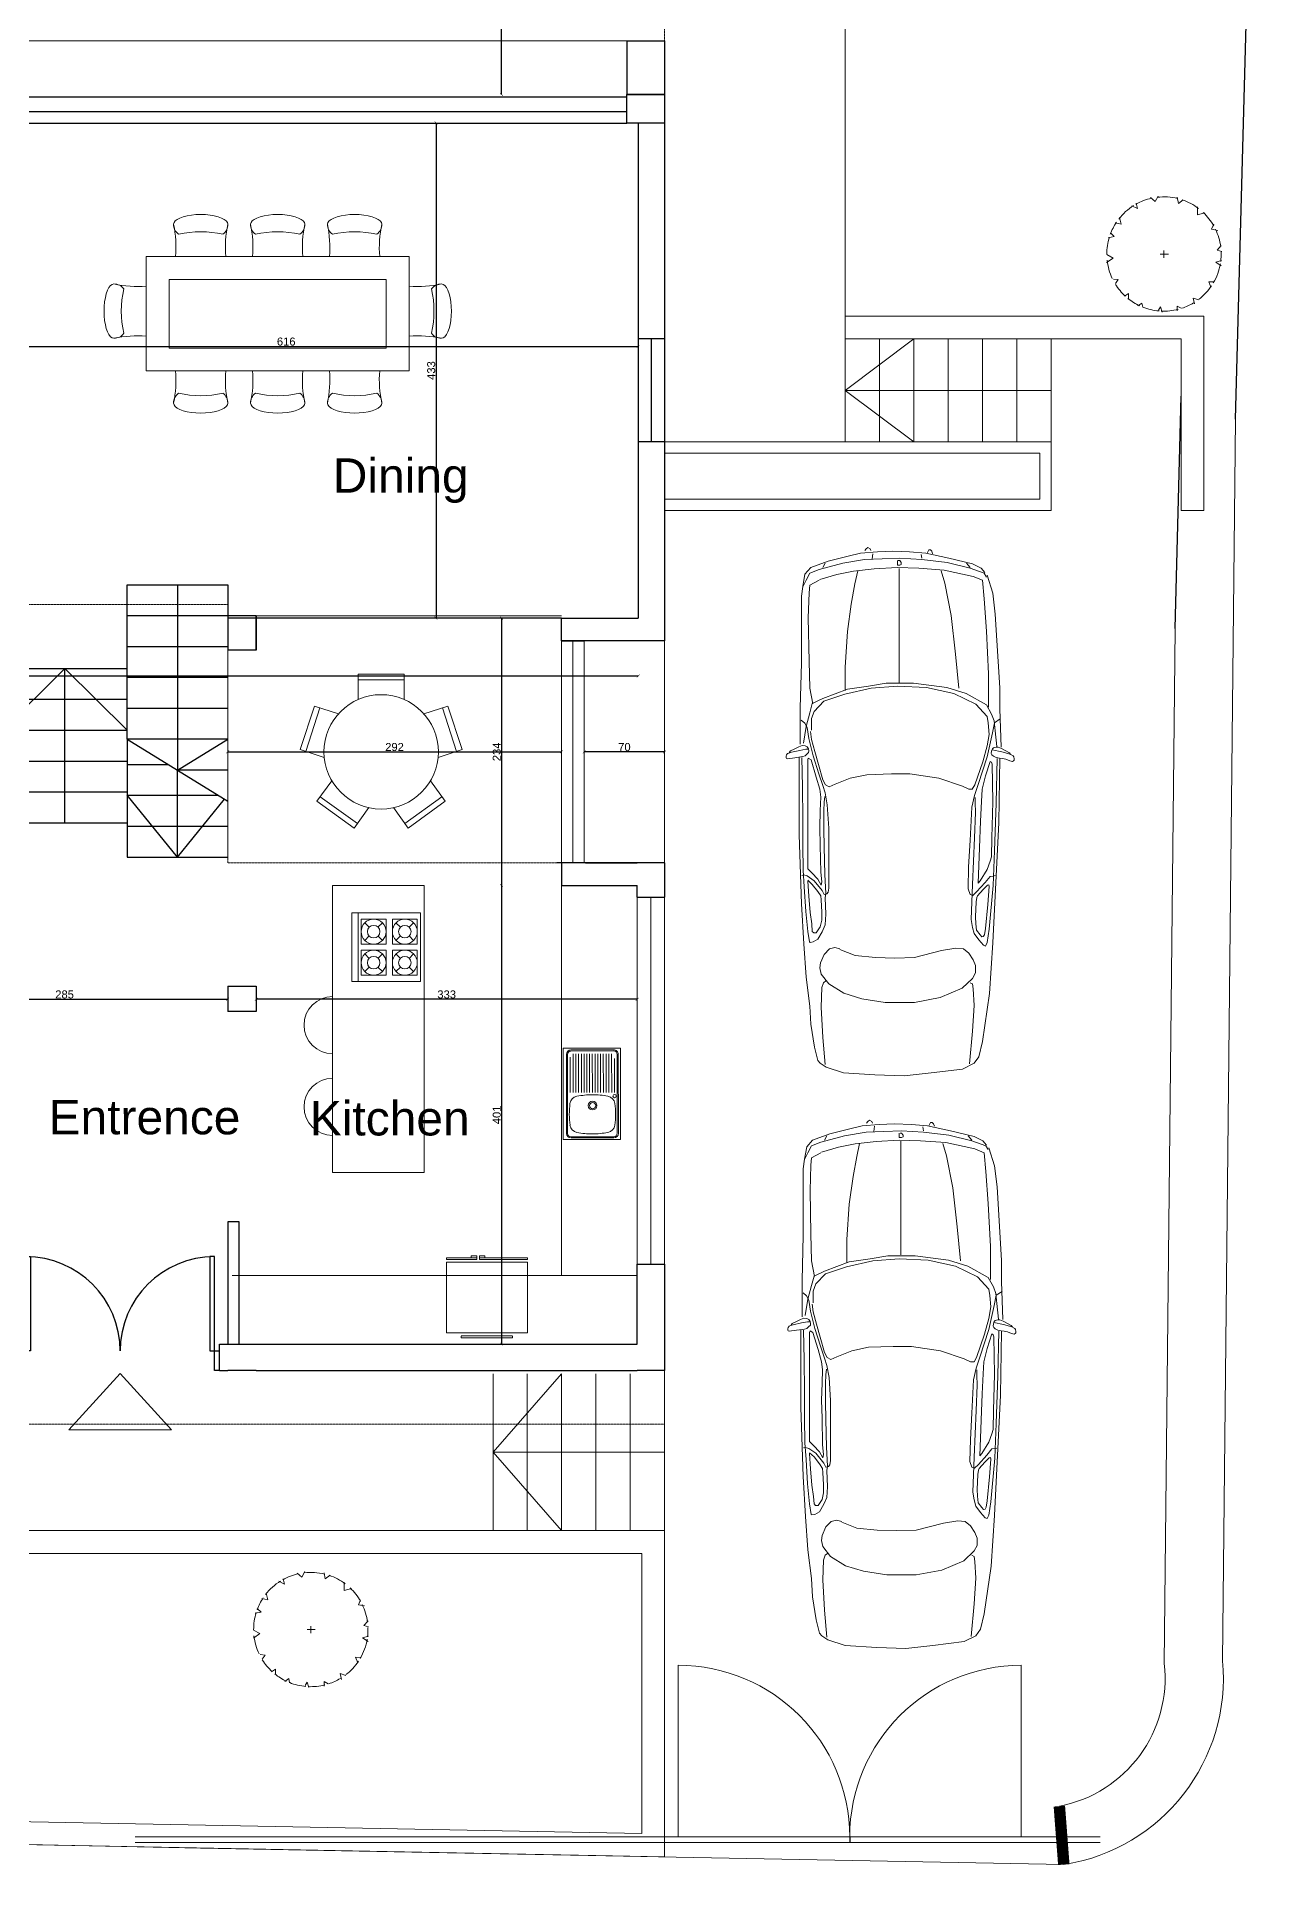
# Model space of a CAD drawing. Header units: inches. Extents: x 0 to 1985, y -5 to 2451.
# Drawn here: x 582 to 1662, y -5 to 1599 of the extents above; entities that cross this region are included whole.
import ezdxf

# ---------------------------------------------------------------- set-up
doc = ezdxf.new("R2010")
doc.units = ezdxf.units.IN
doc.header["$MEASUREMENT"] = 0
doc.linetypes.add('HIDDEN', pattern=[0.375, 0.25, -0.125])
for name, color, linetype in [('2601', 142, 'Continuous'), ('dim', 2, 'Continuous'), ('drframe', 2, 'Continuous'), ('drjamb', 3, 'Continuous'), ('drleaf', 2, 'Continuous'), ('drswing', 1, 'Continuous'), ('Hidden', 5, 'Continuous')]:
    doc.layers.add(name, color=color, linetype=linetype)
for name, color, linetype, lineweight in [('blue', 160, 'Continuous', 5), ('new', 3, 'Continuous', 30), ('Over', 4, 'HIDDEN', 9)]:
    doc.layers.add(name, color=color, linetype=linetype, lineweight=lineweight)
doc.styles.get("Standard").update_dxf_attribs({"font": 'Arial.ttf'})
doc.dimstyles.new('ISO-25', dxfattribs={"dimtxt": 7, "dimasz": 2.5, "dimexe": 1.25, "dimexo": 0.625, "dimtad": 1, "dimdec": 0, "dimtxsty": 'Standard', "dimblk": 'ARCHTICK', "dimblk1": 'ARCHTICK', "dimblk2": 'ARCHTICK', "dimcen": 2.5, "dimse1": 1, "dimse2": 1, "dimadec": 0, "dimazin": 0, "dimtfac": 1, "dimtdec": 0, "dimtmove": 0, "dimatfit": 3, "dimldrblk": 'ARCHTICK', "dimfxl": 1, "dimarcsym": 0})

# ---------------------------------------------------------------- blocks, each defined once
blk = doc.blocks.new('CHDE03PL')
at = {"color": 0, "linetype": 'ByBlock'}
for points in [[(-1.759, 0.978), (-1.743, 0.967), (-1.728, 0.935), (-1.709, 0.896), (-1.696, 0.867), (-1.699, 0.84), (-1.708, 0.822), (-1.725, 0.811), (-1.744, 0.807), (-1.758, 0.809), (-1.773, 0.824), (-1.786, 0.84), (-1.793, 0.859), (-1.795, 0.878), (-1.803, 0.931), (-1.812, 0.993), (-1.809, 1.003), (-1.803, 1.007), (-1.791, 1.006), (-1.779, 1.004), (-1.766, 0.993), (-1.762, 0.983), (-1.754, 0.958), (-1.739, 0.886), (-1.729, 0.835), (-1.728, 0.812)], [(-1.811, -0.863), (-2.371, -0.853), (-3.423, -0.802), (-3.866, -0.771), (-4.284, -0.71), (-4.418, -0.679), (-4.476, -0.639), (-4.526, -0.537), (-4.56, -0.261), (-4.585, -0.027), (-4.577, 0.229), (-4.56, 0.504), (-4.51, 0.657), (-4.476, 0.708), (-4.451, 0.729), (-4.334, 0.759), (-4.134, 0.79), (-3.975, 0.8), (-3.724, 0.831), (-3.432, 0.851), (-3.081, 0.871), (-2.479, 0.892), (-1.936, 0.892), (-1.802, 0.892)], [(-1.801, 0.869), (-2.061, 0.864), (-2.336, 0.86), (-2.575, 0.86), (-2.786, 0.856), (-2.932, 0.847), (-3.147, 0.834), (-3.322, 0.816), (-3.414, 0.803), (-3.418, 0.795), (-3.414, 0.769), (-3.39, 0.729), (-3.325, 0.69), (-3.265, 0.664), (-3.172, 0.66), (-3.029, 0.664), (-2.99, 0.66), (-2.825, 0.668), (-2.583, 0.673), (-2.429, 0.677), (-2.268, 0.677), (-2.193, 0.673), (-2.143, 0.668)], [(-2.882, 0.816), (-3.015, 0.808), (-3.157, 0.795), (-3.257, 0.782), (-3.322, 0.777), (-3.336, 0.764), (-3.336, 0.742), (-3.282, 0.707), (-3.225, 0.694), (-3.154, 0.694), (-3.047, 0.699), (-3.011, 0.703), (-2.972, 0.729), (-2.911, 0.777), (-2.875, 0.816)], [(-1.476, 0.873), (-1.501, 0.843), (-1.54, 0.821), (-1.636, 0.808), (-1.786, 0.769), (-1.943, 0.721), (-2.047, 0.686), (-2.111, 0.664), (-2.215, 0.646), (-2.418, 0.633), (-2.768, 0.633), (-2.943, 0.633), (-2.979, 0.638), (-2.993, 0.651), (-3, 0.673), (-2.965, 0.69), (-2.879, 0.76), (-2.836, 0.821), (-2.829, 0.851), (-2.832, 0.869)], [(-2.775, 0.816), (-2.811, 0.782), (-2.865, 0.729), (-2.918, 0.699), (-2.89, 0.694), (-2.804, 0.703), (-2.572, 0.707), (-2.415, 0.712), (-2.265, 0.707), (-2.147, 0.703), (-2.079, 0.712), (-1.972, 0.742), (-1.822, 0.786), (-1.808, 0.812), (-1.822, 0.816), (-1.883, 0.816), (-2.083, 0.816), (-2.44, 0.816), (-2.679, 0.816), (-2.775, 0.816)], [(-1.706, -0.837), (-1.568, -0.822), (-1.48, -0.814), (-1.423, -0.791), (-1.341, -0.745), (-1.241, -0.568), (-1.19, -0.399), (-1.152, -0.107), (-1.152, 0.132), (-1.177, 0.285), (-1.203, 0.47), (-1.285, 0.685), (-1.329, 0.777), (-1.41, 0.8), (-1.53, 0.831), (-1.675, 0.854)], [(-1.685, 0.882), (-1.368, 0.882), (-0.975, 0.871), (-0.499, 0.871), (-0.39, 0.871), (-0.307, 0.861), (-0.198, 0.841), (-0.14, 0.79), (-0.085, 0.638), (-0.041, 0.463), (-0.014, 0.356), (-0.003, 0.208), (0.003, 0.074), (-0.003, -0.074), (-0.014, -0.215), (-0.058, -0.416), (-0.107, -0.624), (-0.146, -0.698), (-0.184, -0.731)], [(-0.25, 0.718), (-0.294, 0.799), (-0.36, 0.805), (-0.58, 0.812), (-0.959, 0.805), (-1.195, 0.799), (-1.332, 0.772)], [(-0.31, 0.859), (-0.25, 0.832), (-0.19, 0.799), (-0.157, 0.718), (-0.101, 0.51), (-0.069, 0.322), (-0.058, 0.013), (-0.069, -0.181), (-0.096, -0.403), (-0.146, -0.604), (-0.19, -0.725), (-0.223, -0.745)], [(-3.755, 0.66), (-3.771, 0.679), (-3.814, 0.693), (-3.986, 0.699), (-4.25, 0.686), (-4.487, 0.666)], [(-3.474, 0.535), (-3.464, 0.581), (-3.474, 0.627), (-3.523, 0.673), (-3.598, 0.706), (-3.641, 0.712), (-3.695, 0.699), (-3.781, 0.633), (-3.862, 0.502), (-3.911, 0.344), (-3.943, 0.14), (-3.943, -0.117), (-3.9, -0.341), (-3.819, -0.532), (-3.733, -0.624), (-3.684, -0.65), (-3.62, -0.65), (-3.571, -0.63), (-3.512, -0.591), (-3.474, -0.545), (-3.469, -0.479), (-3.49, -0.354), (-3.55, -0.117), (-3.555, 0.054), (-3.55, 0.225), (-3.534, 0.403), (-3.48, 0.535)], [(-1.574, 0.792), (-1.643, 0.785), (-1.75, 0.754), (-1.864, 0.723), (-1.996, 0.685), (-2.04, 0.662), (-2.059, 0.631), (-2.034, 0.577), (-1.983, 0.447), (-1.952, 0.301), (-1.945, 0.085), (-1.945, -0.076), (-1.983, -0.33), (-2.053, -0.537), (-2.078, -0.591), (-2.078, -0.622), (-2.04, -0.645), (-1.838, -0.714), (-1.7, -0.752), (-1.599, -0.768), (-1.499, -0.76), (-1.442, -0.752), (-1.335, -0.652), (-1.241, -0.46), (-1.19, -0.222), (-1.177, 0.032), (-1.196, 0.262), (-1.247, 0.493), (-1.31, 0.677), (-1.398, 0.762), (-1.461, 0.785), (-1.53, 0.785), (-1.562, 0.785)], [(-0.245, 0.711), (-0.201, 0.564), (-0.173, 0.416), (-0.151, 0.235), (-0.14, 0.034), (-0.146, -0.154), (-0.162, -0.376), (-0.217, -0.63), (-0.25, -0.711), (-0.415, -0.725), (-0.695, -0.745), (-1.069, -0.765), (-1.294, -0.765), (-1.36, -0.765)], [(-0.101, 0.664), (-0.14, 0.685)], [(-0.169, 0.378), (-0.282, 0.404), (-0.459, 0.436), (-0.7, 0.469), (-1.01, 0.489), (-1.214, 0.489)], [(-0.019, 0.249), (-0.063, 0.255)], [(0.008, 0.266), (0.024, 0.272), (0.035, 0.292), (0.024, 0.306), (0.008, 0.319)], [(-0.148, 0.018), (-1.144, 0.018)], [(-0.079, 0.032), (-0.107, 0.032), (-0.118, 0.032), (-0.118, 0.012), (-0.112, -0.001), (-0.096, -0.001), (-0.079, 0.012), (-0.079, 0.025)], [(-0.025, -0.174), (-0.058, -0.181)], [(-0.019, -0.275), (0.003, -0.268), (0.014, -0.255), (0.014, -0.241), (0.003, -0.235), (-0.014, -0.228)], [(-0.168, -0.349), (-0.277, -0.382), (-0.558, -0.436), (-0.898, -0.476), (-1.195, -0.503)], [(-3.771, -0.604), (-3.781, -0.624), (-3.825, -0.63), (-3.97, -0.637), (-4.196, -0.624), (-4.482, -0.597)], [(-1.81, -0.839), (-2.2, -0.83), (-2.619, -0.816), (-2.921, -0.803), (-3.302, -0.77), (-3.419, -0.752), (-3.45, -0.738), (-3.442, -0.719), (-3.397, -0.678), (-3.34, -0.637), (-3.287, -0.623), (-3.219, -0.613), (-2.913, -0.623), (-2.505, -0.641), (-2.283, -0.65), (-2.196, -0.646), (-2.15, -0.646)], [(-1.463, -0.867), (-1.497, -0.816), (-1.587, -0.798), (-1.795, -0.752), (-2.037, -0.673), (-2.135, -0.641), (-2.237, -0.618), (-2.528, -0.604), (-2.758, -0.59), (-2.951, -0.586), (-3, -0.604), (-3.008, -0.627), (-2.977, -0.66), (-2.894, -0.733), (-2.841, -0.779), (-2.838, -0.803), (-2.834, -0.821)], [(-0.101, -0.57), (-0.14, -0.604)], [(-1.774, -0.957), (-1.761, -0.947), (-1.724, -0.878), (-1.711, -0.849), (-1.712, -0.83), (-1.717, -0.808), (-1.727, -0.798), (-1.747, -0.791), (-1.766, -0.788), (-1.779, -0.794), (-1.789, -0.808), (-1.801, -0.83), (-1.808, -0.86), (-1.811, -0.886), (-1.817, -0.914), (-1.831, -0.949), (-1.836, -0.973), (-1.831, -0.983), (-1.824, -0.988), (-1.813, -0.988), (-1.795, -0.986), (-1.788, -0.98), (-1.773, -0.952), (-1.753, -0.88), (-1.734, -0.796)], [(-0.207, -0.751), (-0.365, -0.802), (-0.549, -0.823), (-1.192, -0.863), (-1.376, -0.863), (-1.71, -0.874)]]:
    blk.add_lwpolyline(points, dxfattribs=at)
for points in [[(-3.011, -0.668), (-2.955, -0.716), (-2.919, -0.754), (-2.915, -0.766), (-2.929, -0.77), (-3.086, -0.758), (-3.296, -0.738), (-3.351, -0.728), (-3.368, -0.718), (-3.371, -0.706), (-3.353, -0.69), (-3.312, -0.658), (-3.255, -0.652), (-3.195, -0.65), (-3.065, -0.656), (-3.027, -0.662)], [(-2.9, -0.674), (-2.59, -0.684), (-2.358, -0.694), (-2.185, -0.702), (-2.079, -0.709), (-1.961, -0.737), (-1.835, -0.779), (-1.843, -0.789), (-1.861, -0.796), (-2.188, -0.8), (-2.504, -0.793), (-2.671, -0.789), (-2.708, -0.779), (-2.782, -0.751), (-2.88, -0.691)]]:
    blk.add_lwpolyline(points, close=True, dxfattribs=at)
blk = doc.blocks.new('mesa para 8 personas')
for p, q in [((510.91, 163.642), (510.913, 163.657)), ((510.913, 163.657), (510.924, 163.672)), ((510.924, 163.672), (510.942, 163.686)), ((510.942, 163.686), (510.965, 163.698)), ((510.965, 163.698), (510.995, 163.709)), ((510.995, 163.709), (511.029, 163.717)), ((511.029, 163.717), (511.066, 163.724)), ((511.066, 163.724), (511.106, 163.727)), ((511.106, 163.727), (511.147, 163.729)), ((511.147, 163.729), (511.189, 163.727)), ((511.189, 163.727), (511.229, 163.724)), ((511.229, 163.724), (511.266, 163.717)), ((511.266, 163.717), (511.3, 163.709)), ((511.3, 163.709), (511.329, 163.698)), ((511.329, 163.698), (511.353, 163.686)), ((511.353, 163.686), (511.371, 163.672)), ((511.371, 163.672), (511.381, 163.657)), ((511.381, 163.657), (511.385, 163.642)), ((510.359, 163.106), (510.345, 163.089)), ((510.373, 163.117), (510.359, 163.106)), ((510.388, 163.121), (510.373, 163.117)), ((511.952, 163.121), (511.967, 163.117)), ((511.967, 163.117), (511.982, 163.106)), ((511.982, 163.106), (511.995, 163.089)), ((510.307, 162.964), (510.303, 162.924)), ((510.313, 163.002), (510.307, 162.964)), ((510.322, 163.036), (510.313, 163.002)), ((510.333, 163.065), (510.322, 163.036)), ((510.345, 163.089), (510.333, 163.065)), ((511.995, 163.089), (512.008, 163.065)), ((512.008, 163.065), (512.018, 163.036)), ((512.018, 163.036), (512.027, 163.002)), ((512.027, 163.002), (512.033, 162.964)), ((512.033, 162.964), (512.037, 162.924)), ((510.303, 162.924), (510.302, 162.883)), ((510.302, 162.883), (510.303, 162.842)), ((510.303, 162.842), (510.307, 162.802)), ((510.307, 162.802), (510.313, 162.764)), ((512.033, 162.802), (512.027, 162.764)), ((512.037, 162.842), (512.033, 162.802)), ((512.037, 162.924), (512.039, 162.883)), ((512.039, 162.883), (512.037, 162.842)), ((510.313, 162.764), (510.322, 162.731)), ((510.322, 162.731), (510.333, 162.701)), ((510.333, 162.701), (510.345, 162.678)), ((510.345, 162.678), (510.359, 162.66)), ((510.359, 162.66), (510.373, 162.649)), ((510.373, 162.649), (510.388, 162.646)), ((511.967, 162.649), (511.952, 162.646)), ((511.982, 162.66), (511.967, 162.649)), ((511.995, 162.678), (511.982, 162.66)), ((512.008, 162.701), (511.995, 162.678)), ((512.018, 162.731), (512.008, 162.701)), ((512.027, 162.764), (512.018, 162.731)), ((510.313, 162.329), (510.307, 162.292)), ((510.322, 162.363), (510.313, 162.329)), ((510.333, 162.392), (510.322, 162.363)), ((510.345, 162.416), (510.333, 162.392)), ((510.359, 162.434), (510.345, 162.416)), ((510.373, 162.444), (510.359, 162.434)), ((510.388, 162.448), (510.373, 162.444)), ((511.952, 162.448), (511.967, 162.444)), ((511.967, 162.444), (511.982, 162.434)), ((511.982, 162.434), (511.995, 162.416)), ((511.995, 162.416), (512.008, 162.392)), ((512.008, 162.392), (512.018, 162.363)), ((512.018, 162.363), (512.027, 162.329)), ((512.027, 162.329), (512.033, 162.292)), ((510.303, 162.252), (510.302, 162.21)), ((510.302, 162.21), (510.303, 162.169)), ((510.307, 162.292), (510.303, 162.252)), ((510.303, 162.169), (510.307, 162.129)), ((512.033, 162.292), (512.037, 162.252)), ((512.037, 162.169), (512.033, 162.129)), ((512.037, 162.252), (512.039, 162.21)), ((512.039, 162.21), (512.037, 162.169)), ((510.307, 162.129), (510.313, 162.092)), ((510.313, 162.092), (510.322, 162.058)), ((510.322, 162.058), (510.333, 162.029)), ((510.333, 162.029), (510.345, 162.005)), ((510.345, 162.005), (510.359, 161.987)), ((510.359, 161.987), (510.373, 161.977)), ((510.373, 161.977), (510.388, 161.973)), ((511.967, 161.977), (511.952, 161.973)), ((511.982, 161.987), (511.967, 161.977)), ((511.995, 162.005), (511.982, 161.987)), ((512.008, 162.029), (511.995, 162.005)), ((512.018, 162.058), (512.008, 162.029)), ((512.027, 162.092), (512.018, 162.058)), ((512.033, 162.129), (512.027, 162.092)), ((510.313, 161.656), (510.307, 161.619)), ((510.322, 161.69), (510.313, 161.656)), ((510.333, 161.72), (510.322, 161.69)), ((510.345, 161.743), (510.333, 161.72)), ((510.359, 161.761), (510.345, 161.743)), ((510.373, 161.772), (510.359, 161.761)), ((510.388, 161.775), (510.373, 161.772)), ((511.952, 161.775), (511.967, 161.772)), ((511.967, 161.772), (511.982, 161.761)), ((511.982, 161.761), (511.995, 161.743)), ((511.995, 161.743), (512.008, 161.72)), ((512.008, 161.72), (512.018, 161.69)), ((512.018, 161.69), (512.027, 161.656)), ((512.027, 161.656), (512.033, 161.619)), ((510.303, 161.579), (510.302, 161.538)), ((510.302, 161.538), (510.303, 161.496)), ((510.307, 161.619), (510.303, 161.579)), ((510.303, 161.496), (510.307, 161.456)), ((512.033, 161.619), (512.037, 161.579)), ((512.037, 161.496), (512.033, 161.456)), ((512.037, 161.579), (512.039, 161.538)), ((512.039, 161.538), (512.037, 161.496)), ((510.307, 161.456), (510.313, 161.419)), ((510.313, 161.419), (510.322, 161.385)), ((510.322, 161.385), (510.333, 161.356)), ((510.333, 161.356), (510.345, 161.332)), ((512.008, 161.356), (511.995, 161.332)), ((512.018, 161.385), (512.008, 161.356)), ((512.027, 161.419), (512.018, 161.385)), ((512.033, 161.456), (512.027, 161.419)), ((510.345, 161.332), (510.359, 161.314)), ((510.359, 161.314), (510.373, 161.304)), ((510.373, 161.304), (510.388, 161.3)), ((511.967, 161.304), (511.952, 161.3)), ((511.982, 161.314), (511.967, 161.304)), ((511.995, 161.332), (511.982, 161.314)), ((510.91, 160.778), (510.913, 160.763)), ((510.913, 160.763), (510.924, 160.749)), ((510.924, 160.749), (510.942, 160.735)), ((510.942, 160.735), (510.965, 160.723)), ((510.965, 160.723), (510.995, 160.712)), ((510.995, 160.712), (511.029, 160.704)), ((511.029, 160.704), (511.066, 160.697)), ((511.066, 160.697), (511.106, 160.693)), ((511.189, 160.693), (511.229, 160.697)), ((511.229, 160.697), (511.266, 160.704)), ((511.266, 160.704), (511.3, 160.712)), ((511.3, 160.712), (511.329, 160.723)), ((511.329, 160.723), (511.353, 160.735)), ((511.353, 160.735), (511.371, 160.749)), ((511.371, 160.749), (511.381, 160.763)), ((511.381, 160.763), (511.385, 160.778)), ((511.106, 160.693), (511.147, 160.692)), ((511.147, 160.692), (511.189, 160.693))]:
    blk.add_line(p, q)
for points in [[(510.67, 163.36), (511.67, 163.36), (511.67, 161.06), (510.67, 161.06)], [(510.87, 163.16), (511.47, 163.16), (511.47, 161.26), (510.87, 161.26)]]:
    blk.add_lwpolyline(points, close=True)
for centre, radius, start, end in [((509.971, 163.437), 0.961, 355.4113, 12.3194), ((511.017, 163.642), 0.107, 179.6584, 233.4688), ((511.285, 163.638), 0.0996, 304.444, 2.4245), ((512.397, 163.437), 1.033, 168.5464, 184.2701), ((511.147, 162.692), 0.885, 77.3196, 102.6804), ((510.593, 164.06), 0.961, 257.6806, 274.5887), ((510.389, 163.014), 0.107, 36.5312, 90.3416), ((511.747, 164.06), 0.961, 265.4113, 282.3194), ((511.952, 163.014), 0.107, 89.6584, 143.4688), ((511.338, 162.883), 0.885, 167.3196, 192.6804), ((511.002, 162.883), 0.885, 347.3196, 12.6804), ((510.392, 162.745), 0.0996, 267.5755, 325.556), ((510.593, 161.633), 1.033, 85.7299, 101.4536), ((511.747, 161.633), 1.033, 78.5464, 94.2701), ((511.948, 162.745), 0.0996, 214.444, 272.4245), ((510.593, 163.387), 0.961, 257.6806, 274.5887), ((510.389, 162.341), 0.107, 36.5312, 90.3416), ((511.338, 162.21), 0.885, 167.3196, 192.6804), ((511.747, 163.387), 0.961, 265.4113, 282.3194), ((511.952, 162.341), 0.107, 89.6584, 143.4688), ((511.002, 162.21), 0.885, 347.3196, 12.6804), ((510.392, 162.072), 0.0996, 267.5755, 325.556), ((510.593, 160.961), 1.033, 85.7299, 101.4536), ((511.747, 160.961), 1.033, 78.5464, 94.2701), ((511.948, 162.072), 0.0996, 214.444, 272.4245), ((510.593, 162.714), 0.961, 257.6806, 274.5887), ((510.389, 161.668), 0.107, 36.5312, 90.3416), ((511.338, 161.538), 0.885, 167.3196, 192.6804), ((511.747, 162.714), 0.961, 265.4113, 282.3194), ((511.952, 161.668), 0.107, 89.6584, 143.4688), ((511.002, 161.538), 0.885, 347.3196, 12.6804), ((510.392, 161.4), 0.0996, 267.5755, 325.556), ((511.948, 161.4), 0.0996, 214.444, 272.4245), ((510.593, 160.288), 1.033, 85.7299, 101.4536), ((511.747, 160.288), 1.033, 78.5464, 94.2701), ((509.971, 160.984), 0.961, 347.6806, 4.5887), ((512.397, 160.984), 1.033, 175.7299, 191.4536), ((511.017, 160.779), 0.107, 126.5312, 180.3416), ((511.147, 161.728), 0.885, 257.3196, 282.6804), ((511.285, 160.783), 0.0996, 357.5755, 55.556)]:
    blk.add_arc(centre, radius, start, end)
blk = doc.blocks.new('MHPLS510')
for p, q in [((-0.2, 0.679), (0.2, 0.679)), ((-0.2, 0.458), (-0.2, 0.679)), ((0.2, 0.679), (0.2, 0.458)), ((-0.2, 0.629), (0.2, 0.629)), ((-0.708, 0.02), (-0.584, 0.4)), ((-0.66, 0.004), (-0.537, 0.385)), ((-0.584, 0.4), (-0.374, 0.332)), ((0.374, 0.332), (0.584, 0.4)), ((0.537, 0.385), (0.66, 0.004)), ((0.584, 0.4), (0.708, 0.02)), ((-0.498, -0.049), (-0.708, 0.02)), ((0.708, 0.02), (0.498, -0.049)), ((-0.561, -0.432), (-0.431, -0.253)), ((0.431, -0.253), (0.561, -0.432)), ((-0.237, -0.667), (-0.561, -0.432)), ((-0.208, -0.627), (-0.532, -0.392)), ((0.532, -0.392), (0.208, -0.627)), ((0.561, -0.432), (0.237, -0.667)), ((-0.108, -0.488), (-0.237, -0.667)), ((0.237, -0.667), (0.108, -0.488))]:
    blk.add_line(p, q)
blk.add_circle((0, 0), 0.5)
blk = doc.blocks.new('Arpls036')
at = {"color": 0, "linetype": 'ByBlock'}
for p, q in [((-0.118, 0.494), (-0.078, 0.459)), ((-0.078, 0.459), (-0.051, 0.506)), ((0.116, 0.497), (0.126, 0.442)), ((-0.231, 0.397), (-0.28, 0.422)), ((-0.243, 0.444), (-0.231, 0.397)), ((0.126, 0.442), (0.169, 0.474)), ((0.293, 0.414), (0.293, 0.342)), ((0.293, 0.342), (0.356, 0.359)), ((-0.468, 0.185), (-0.435, 0.152)), ((-0.375, 0.26), (-0.427, 0.272)), ((-0.39, 0.319), (-0.375, 0.26)), ((0.435, 0.26), (0.416, 0.217)), ((0.416, 0.217), (0.47, 0.207)), ((-0.435, 0.152), (-0.487, 0.142)), ((-0.033, 0), (0.039, 0)), ((0, 0.03), (0, -0.032)), ((0.5, 0.075), (0.465, 0.035)), ((0.465, 0.035), (0.505, 0.023)), ((-0.445, -0.035), (-0.502, -0.075)), ((-0.5, -0.005), (-0.445, -0.035)), ((0.503, -0.057), (0.453, -0.072)), ((0.453, -0.072), (0.5, -0.104)), ((-0.442, -0.219), (-0.4, -0.224)), ((-0.4, -0.224), (-0.425, -0.259)), ((0.44, -0.244), (0.391, -0.242)), ((0.391, -0.242), (0.411, -0.291)), ((-0.31, -0.346), (-0.345, -0.369)), ((-0.31, -0.394), (-0.31, -0.346)), ((-0.193, -0.429), (-0.228, -0.454)), ((-0.186, -0.466), (-0.193, -0.429)), ((-0.031, -0.461), (-0.048, -0.491)), ((-0.016, -0.508), (-0.031, -0.461)), ((0.151, -0.474), (0.116, -0.456)), ((0.116, -0.456), (0.116, -0.496)), ((0.306, -0.401), (0.256, -0.386)), ((0.256, -0.386), (0.268, -0.436))]:
    blk.add_line(p, q, dxfattribs=at)
for start, end in [(102.4305, 119.3539), (76.0941, 96.6598), (122.0792, 142.2114), (52.951, 71.3294), (29.4496, 46.7063), (146.2783, 159.7706), (7.4477, 25.7634), (162.8437, 180.2586), (352.5819, 2.0403), (186.2638, 205.3216), (329.6062, 350.2629), (212.0122, 227.5409), (307.8333, 326.2915), (230.9441, 244.8696), (248.2959, 265.0086), (288.2629, 301.0766), (267.3187, 284.2737)]:
    blk.add_arc((0, 0), 0.5, start, end, dxfattribs=at)
blk = doc.blocks.new('_ArchTick')
at = {"color": 0, "linetype": 'ByBlock', "const_width": 0.15}
blk.add_lwpolyline([(-0.5, -0.5), (0.5, 0.5)], dxfattribs=at)
blk = doc.blocks.new('*D37')
at = {"layer": 'Defpoints', "color": 0, "transparency": 16777216}
for p in [(492.4, 1523.6), (1108, 1523.6), (1108, 1328.2)]:
    blk.add_point(p, dxfattribs=at)
at = {"layer": 'dim', "color": 0, "lineweight": -2, "transparency": 16777216}
blk.add_line((492.4, 1328.2), (1108, 1328.2), dxfattribs=at)
at = {"layer": 'dim', "color": 0, "lineweight": -2, "transparency": 16777216, "xscale": 2.5, "yscale": 2.5, "zscale": 2.5, "rotation": 180}
blk.add_blockref('_ArchTick', (492.4, 1328.2), dxfattribs=at)
at = {"layer": 'dim', "color": 0, "lineweight": -2, "transparency": 16777216, "xscale": 2.5, "yscale": 2.5, "zscale": 2.5}
blk.add_blockref('_ArchTick', (1108, 1328.2), dxfattribs=at)
at = {"layer": 'dim', "color": 0, "transparency": 16777216, "insert": (800.2, 1332.4), "char_height": 7, "attachment_point": 5}
blk.add_mtext('616', dxfattribs=at)
blk = doc.blocks.new('*D38')
at = {"layer": 'Defpoints', "color": 0, "transparency": 16777216}
for p in [(1108, 1334.7), (1.4, 1079.6), (1108, 1040.1)]:
    blk.add_point(p, dxfattribs=at)
at = {"layer": 'dim', "color": 0, "lineweight": -2, "transparency": 16777216}
blk.add_line((1.4, 1040.1), (1108, 1040.1), dxfattribs=at)
at = {"layer": 'dim', "color": 0, "lineweight": -2, "transparency": 16777216, "xscale": 2.5, "yscale": 2.5, "zscale": 2.5, "rotation": 180}
blk.add_blockref('_ArchTick', (1.4, 1040.1), dxfattribs=at)
at = {"layer": 'dim', "color": 0, "lineweight": -2, "transparency": 16777216, "xscale": 2.5, "yscale": 2.5, "zscale": 2.5}
blk.add_blockref('_ArchTick', (1108, 1040.1), dxfattribs=at)
at = {"layer": 'dim', "color": 0, "transparency": 16777216, "insert": (554.7, 1044.3), "char_height": 7, "attachment_point": 5}
blk.add_mtext('1107', dxfattribs=at)
blk = doc.blocks.new('*D39')
at = {"layer": 'Defpoints', "color": 0, "transparency": 16777216}
for p in [(988.4, 2002.6), (1289, 2002.6), (1131, 1548.6)]:
    blk.add_point(p, dxfattribs=at)
at = {"layer": 'dim', "color": 0, "lineweight": -2, "transparency": 16777216}
blk.add_line((988.4, 1548.6), (988.4, 2002.6), dxfattribs=at)
at = {"layer": 'dim', "color": 0, "lineweight": -2, "transparency": 16777216, "xscale": 2.5, "yscale": 2.5, "zscale": 2.5}
for p, rotation in [((988.4, 2002.6), 90), ((988.4, 1548.6), 270)]:
    blk.add_blockref('_ArchTick', p, dxfattribs=dict(at, rotation=rotation))
at = {"layer": 'dim', "color": 0, "transparency": 16777216, "insert": (984.3, 1775.6), "char_height": 7, "attachment_point": 5, "rotation": 90}
blk.add_mtext('454', dxfattribs=at)
blk = doc.blocks.new('*D41')
at = {"layer": 'Defpoints', "color": 0, "transparency": 16777216}
for p in [(1040.8, 1090.6), (988.4, 856.6), (1040.8, 856.6)]:
    blk.add_point(p, dxfattribs=at)
at = {"layer": 'dim', "color": 0, "lineweight": -2, "transparency": 16777216}
blk.add_line((988.4, 1090.6), (988.4, 856.6), dxfattribs=at)
at = {"layer": 'dim', "color": 0, "lineweight": -2, "transparency": 16777216, "xscale": 2.5, "yscale": 2.5, "zscale": 2.5}
for p, rotation in [((988.4, 1090.6), 90), ((988.4, 856.6), 270)]:
    blk.add_blockref('_ArchTick', p, dxfattribs=dict(at, rotation=rotation))
at = {"layer": 'dim', "color": 0, "transparency": 16777216, "insert": (984.3, 973.6), "char_height": 7, "attachment_point": 5, "rotation": 90}
blk.add_mtext('234', dxfattribs=at)
blk = doc.blocks.new('*D42')
at = {"layer": 'Defpoints', "color": 0, "transparency": 16777216}
for p in [(1040.8, 856.6), (988.4, 455.6), (1037, 455.6)]:
    blk.add_point(p, dxfattribs=at)
at = {"layer": 'dim', "color": 0, "lineweight": -2, "transparency": 16777216}
blk.add_line((988.4, 856.6), (988.4, 455.6), dxfattribs=at)
at = {"layer": 'dim', "color": 0, "lineweight": -2, "transparency": 16777216, "xscale": 2.5, "yscale": 2.5, "zscale": 2.5}
for p, rotation in [((988.4, 856.6), 90), ((988.4, 455.6), 270)]:
    blk.add_blockref('_ArchTick', p, dxfattribs=dict(at, rotation=rotation))
at = {"layer": 'dim', "color": 0, "transparency": 16777216, "insert": (984.3, 656.1), "char_height": 7, "attachment_point": 5, "rotation": 90}
blk.add_mtext('401', dxfattribs=at)
blk = doc.blocks.new('*D43')
at = {"layer": 'Defpoints', "color": 0, "transparency": 16777216}
for p in [(1107, 856.6), (774, 768.6), (774, 757.2)]:
    blk.add_point(p, dxfattribs=at)
at = {"layer": 'dim', "color": 0, "lineweight": -2, "transparency": 16777216}
blk.add_line((1107, 757.2), (774, 757.2), dxfattribs=at)
at = {"layer": 'dim', "color": 0, "lineweight": -2, "transparency": 16777216, "xscale": 2.5, "yscale": 2.5, "zscale": 2.5, "rotation": 180}
blk.add_blockref('_ArchTick', (774, 757.2), dxfattribs=at)
at = {"layer": 'dim', "color": 0, "lineweight": -2, "transparency": 16777216, "xscale": 2.5, "yscale": 2.5, "zscale": 2.5}
blk.add_blockref('_ArchTick', (1107, 757.2), dxfattribs=at)
at = {"layer": 'dim', "color": 0, "transparency": 16777216, "insert": (940.5, 761.4), "char_height": 7, "attachment_point": 5}
blk.add_mtext('333', dxfattribs=at)
blk = doc.blocks.new('*D44')
at = {"layer": 'Defpoints', "color": 0, "transparency": 16777216}
for p in [(749, 757.2), (749, 746.6), (463.7, 452.6)]:
    blk.add_point(p, dxfattribs=at)
at = {"layer": 'dim', "color": 0, "lineweight": -2, "transparency": 16777216}
blk.add_line((463.7, 757.2), (749, 757.2), dxfattribs=at)
at = {"layer": 'dim', "color": 0, "lineweight": -2, "transparency": 16777216, "xscale": 2.5, "yscale": 2.5, "zscale": 2.5, "rotation": 180}
blk.add_blockref('_ArchTick', (463.7, 757.2), dxfattribs=at)
at = {"layer": 'dim', "color": 0, "lineweight": -2, "transparency": 16777216, "xscale": 2.5, "yscale": 2.5, "zscale": 2.5}
blk.add_blockref('_ArchTick', (749, 757.2), dxfattribs=at)
at = {"layer": 'dim', "color": 0, "transparency": 16777216, "insert": (606.4, 761.4), "char_height": 7, "attachment_point": 5}
blk.add_mtext('285', dxfattribs=at)
blk = doc.blocks.new('*D51')
at = {"layer": 'Defpoints', "color": 0, "transparency": 16777216}
for p in [(749, 1062.6), (1040.8, 1070.6), (1040.8, 973.6)]:
    blk.add_point(p, dxfattribs=at)
at = {"layer": 'dim', "color": 0, "lineweight": -2, "transparency": 16777216}
blk.add_line((749, 973.6), (1040.8, 973.6), dxfattribs=at)
at = {"layer": 'dim', "color": 0, "lineweight": -2, "transparency": 16777216, "xscale": 2.5, "yscale": 2.5, "zscale": 2.5, "rotation": 180}
blk.add_blockref('_ArchTick', (749, 973.6), dxfattribs=at)
at = {"layer": 'dim', "color": 0, "lineweight": -2, "transparency": 16777216, "xscale": 2.5, "yscale": 2.5, "zscale": 2.5}
blk.add_blockref('_ArchTick', (1040.8, 973.6), dxfattribs=at)
at = {"layer": 'dim', "color": 0, "transparency": 16777216, "insert": (894.9, 977.8), "char_height": 7, "attachment_point": 5}
blk.add_mtext('292', dxfattribs=at)
blk = doc.blocks.new('*D52')
at = {"layer": 'Defpoints', "color": 0, "transparency": 16777216}
for p in [(1060.8, 1070.6), (1131, 1070.6), (1060.8, 973.6)]:
    blk.add_point(p, dxfattribs=at)
at = {"layer": 'dim', "color": 0, "lineweight": -2, "transparency": 16777216}
blk.add_line((1131, 973.6), (1060.8, 973.6), dxfattribs=at)
at = {"layer": 'dim', "color": 0, "lineweight": -2, "transparency": 16777216, "xscale": 2.5, "yscale": 2.5, "zscale": 2.5, "rotation": 180}
blk.add_blockref('_ArchTick', (1060.8, 973.6), dxfattribs=at)
at = {"layer": 'dim', "color": 0, "lineweight": -2, "transparency": 16777216, "xscale": 2.5, "yscale": 2.5, "zscale": 2.5}
blk.add_blockref('_ArchTick', (1131, 973.6), dxfattribs=at)
at = {"layer": 'dim', "color": 0, "transparency": 16777216, "insert": (1095.9, 977.8), "char_height": 7, "attachment_point": 5}
blk.add_mtext('70', dxfattribs=at)
blk = doc.blocks.new('*U33')
at = {"layer": 'drframe', "color": 2}
for points in [[(0, -170), (43, -170), (43, 0), (0, 0)], [(1736, -170), (1693, -170), (1693, 0), (1736, 0)]]:
    blk.add_lwpolyline(points, dxfattribs=at)
at = {"layer": 'drjamb'}
for p, q in [((0, -170), (0, 0)), ((1736, -170), (1736, 0))]:
    blk.add_line(p, q, dxfattribs=at)
at = {"layer": 'drleaf', "color": 2}
for points in [[(43, 0), (43, 825), (83, 825), (83, 0)], [(1693, 0), (1693, 825), (1653, 825), (1653, 0)]]:
    blk.add_lwpolyline(points, close=True, dxfattribs=at)
at = {"layer": 'drswing'}
for centre, start, end in [((43, 0), 0, 90), ((1693, 0), 90, 180)]:
    blk.add_arc(centre, 825, start, end, dxfattribs=at)
blk = doc.blocks.new('Muko07pl')
at = {"color": 0, "linetype": 'ByBlock'}
for p, q in [((-0.224, 0), (0.224, 0)), ((-0.224, -0.016), (-0.224, 0)), ((0.224, -0.016), (0.224, 0)), ((-0.354, -0.044), (0.354, -0.044)), ((-0.354, -0.664), (-0.354, -0.044)), ((-0.224, -0.018), (0.224, -0.018)), ((0.354, -0.044), (0.354, -0.664)), ((0.354, -0.664), (-0.354, -0.664)), ((-0.354, -0.686), (-0.089, -0.686)), ((-0.354, -0.702), (-0.354, -0.686)), ((-0.354, -0.702), (-0.089, -0.702)), ((-0.138, -0.702), (-0.089, -0.702)), ((-0.138, -0.717), (-0.138, -0.702)), ((-0.138, -0.717), (-0.089, -0.717)), ((-0.089, -0.702), (-0.089, -0.686)), ((-0.089, -0.717), (-0.089, -0.702)), ((-0.066, -0.686), (0.354, -0.686)), ((-0.066, -0.702), (-0.066, -0.686)), ((-0.066, -0.717), (-0.066, -0.702)), ((-0.066, -0.702), (-0.017, -0.702)), ((-0.066, -0.702), (0.354, -0.702)), ((-0.066, -0.717), (-0.017, -0.717)), ((-0.017, -0.717), (-0.017, -0.702)), ((0.354, -0.702), (0.354, -0.686))]:
    blk.add_line(p, q, dxfattribs=at)
blk = doc.blocks.new('Muko01pl')
at = {"color": 0, "linetype": 'ByBlock'}
for p, q in [((0.3, 0), (-0.3, 0)), ((-0.3, 0), (-0.3, -0.6)), ((0.3, 0), (0.3, -0.6)), ((0.3, -0.055), (-0.3, -0.055)), ((-0.027, -0.082), (-0.245, -0.082)), ((-0.245, -0.082), (-0.245, -0.3)), ((-0.214, -0.114), (-0.175, -0.152)), ((-0.059, -0.114), (-0.098, -0.152)), ((-0.027, -0.082), (-0.027, -0.3)), ((0.027, -0.082), (0.027, -0.3)), ((0.245, -0.082), (0.027, -0.082)), ((0.059, -0.114), (0.098, -0.152)), ((0.214, -0.114), (0.175, -0.152)), ((0.245, -0.082), (0.245, -0.3)), ((-0.027, -0.3), (-0.245, -0.3)), ((-0.175, -0.229), (-0.214, -0.268)), ((-0.098, -0.229), (-0.059, -0.268)), ((0.245, -0.3), (0.027, -0.3)), ((0.098, -0.229), (0.059, -0.268)), ((0.175, -0.229), (0.214, -0.268)), ((-0.245, -0.355), (-0.245, -0.573)), ((-0.027, -0.355), (-0.245, -0.355)), ((-0.214, -0.386), (-0.175, -0.425)), ((-0.059, -0.386), (-0.098, -0.425)), ((-0.027, -0.355), (-0.027, -0.573)), ((0.027, -0.355), (0.027, -0.573)), ((0.245, -0.355), (0.027, -0.355)), ((0.059, -0.386), (0.098, -0.425)), ((0.214, -0.386), (0.175, -0.425)), ((0.245, -0.355), (0.245, -0.573)), ((0.3, -0.6), (-0.3, -0.6)), ((-0.027, -0.573), (-0.245, -0.573)), ((-0.175, -0.502), (-0.214, -0.541)), ((-0.098, -0.502), (-0.059, -0.541)), ((0.245, -0.573), (0.027, -0.573)), ((0.098, -0.502), (0.059, -0.541)), ((0.175, -0.502), (0.214, -0.541))]:
    blk.add_line(p, q, dxfattribs=at)
for centre, radius in [((-0.136, -0.191), 0.109), ((-0.136, -0.191), 0.0545), ((0.136, -0.191), 0.109), ((0.136, -0.191), 0.0545), ((-0.136, -0.464), 0.109), ((-0.136, -0.464), 0.0545), ((0.136, -0.464), 0.109), ((0.136, -0.464), 0.0545)]:
    blk.add_circle(centre, radius, dxfattribs=at)
blk = doc.blocks.new('Tarja-p01')
for p, q in [((0.4, 0), (-0.4, 0)), ((-0.4, 0), (-0.4, -0.5)), ((0.4, -0.5), (0.4, 0)), ((-0.385, -0.058), (-0.385, -0.432)), ((-0.375, -0.058), (-0.375, -0.432)), ((0.345, -0.018), (-0.345, -0.018)), ((0.345, -0.028), (-0.345, -0.028)), ((0.012, -0.052), (0.31, -0.052)), ((0.012, -0.076), (0.35, -0.076)), ((0.012, -0.1), (0.35, -0.1)), ((0.012, -0.124), (0.35, -0.124)), ((0.012, -0.149), (0.35, -0.149)), ((0.375, -0.432), (0.375, -0.058)), ((0.385, -0.432), (0.385, -0.058)), ((0.012, -0.173), (0.35, -0.173)), ((0.012, -0.197), (0.35, -0.197)), ((0.012, -0.221), (0.35, -0.221)), ((0.012, -0.245), (0.35, -0.245)), ((0.012, -0.269), (0.35, -0.269)), ((0.012, -0.293), (0.35, -0.293)), ((0.012, -0.317), (0.35, -0.317)), ((0.345, -0.462), (-0.345, -0.462)), ((0.345, -0.472), (-0.345, -0.472)), ((0.012, -0.341), (0.35, -0.341)), ((0.012, -0.366), (0.35, -0.366)), ((0.012, -0.39), (0.35, -0.39)), ((0.012, -0.414), (0.35, -0.414)), ((0.012, -0.438), (0.322, -0.438)), ((-0.4, -0.5), (0.4, -0.5))]:
    blk.add_line(p, q)
for centre, radius in [((-0.02, -0.051), 0.0141), ((-0.103, -0.243), 0.038), ((-0.103, -0.243), 0.0275)]:
    blk.add_circle(centre, radius)
for centre, radius, start, end in [((-0.345, -0.058), 0.04, 90, 180), ((-0.345, -0.058), 0.03, 90, 180), ((0.4, -0.245), 0.75, 169.6188, 180), ((-0.264, -0.123), 0.075, 97.23, 169.6188), ((-0.179, -0.793), 0.75, 90, 97.23), ((-0.179, -0.793), 0.75, 82.77, 90), ((-0.094, -0.123), 0.075, 10.3812, 82.77), ((-0.758, -0.245), 0.75, 0, 10.3812), ((0.345, -0.058), 0.04, 0, 90), ((0.345, -0.058), 0.03, 0, 90), ((0.4, -0.245), 0.75, 180, 190.3812), ((-0.758, -0.245), 0.75, 349.6188, 0), ((-0.345, -0.432), 0.04, 180, 270), ((-0.345, -0.432), 0.03, 180, 270), ((-0.264, -0.367), 0.075, 190.3812, 262.77), ((-0.179, 0.303), 0.75, 262.77, 270), ((-0.179, 0.303), 0.75, 270, 277.23), ((-0.094, -0.367), 0.075, 277.23, 349.6188), ((0.345, -0.432), 0.04, 270, 0), ((0.345, -0.432), 0.03, 270, 0)]:
    blk.add_arc(centre, radius, start, end)

msp = doc.modelspace()

# ---------------------------------------------------------------- linework, layer by layer
for p, q in [((1098, 1523.6), (1098, 1548.6)), ((1098, 1548.6), (1131, 1548.6)), ((1131, 1548.6), (1131, 1523.6)), ((1131, 1523.6), (1098, 1523.6)), ((1107, 846.6), (1107, 856.6)), ((749, 768.6), (774, 768.6)), ((749, 768.6), (749, 746.6)), ((1107, 455.6), (1107, 525.6)), ((772, 432.6), (749, 432.6))]:
    msp.add_line(p, q)
for points in [[(774, 1062.6), (774, 1092.6), (749, 1092.6)], [(774, 1092.6), (774, 1062.6), (749, 1062.6)], [(749, 1092.6), (749, 1062.6)], [(1131, 876.6), (1131, 846.6)], [(774, 768.6), (774, 746.6), (749, 746.6)], [(1131, 525.6), (1131, 432.6), (1107, 432.6)], [(741.8, 432.6), (749, 432.6)]]:
    msp.add_lwpolyline(points)
at = {"layer": '2601', "flags": 128}
for points in [[(1630.3, 1264.6), (1661.5, 2418.7)], [(1577.6, 1081.4), (1582.6, 1284.7)]]:
    msp.add_lwpolyline(points, dxfattribs=at)
at = {"layer": 'blue'}
for p, q in [((1108, 1548.6), (1131, 1548.6)), ((610, 380.7), (655, 429.9)), ((700, 380.7), (655, 429.9)), ((1131, 292.6), (251.4, 292.6)), ((1111, 272.6), (251.4, 272.6))]:
    msp.add_line(p, q, dxfattribs=at)
for points in [[(1289, 1354.7), (1289, 2002.6), (1131, 2002.6)], [(1098, 1595.6), (519, 1595.6)], [(1289, 1334.7), (1289, 1354.7), (1602.6, 1354.7)], [(1582.6, 1334.7), (1582.6, 1184.7), (1602.6, 1184.7), (1602.6, 1354.7)], [(1319, 1334.7), (1289, 1334.7), (1289, 1244.7)], [(1469, 1289.7), (1289, 1289.7), (1349, 1334.7)], [(1582.6, 1334.7), (1289, 1334.7)], [(1349, 1334.7), (1319, 1334.7), (1319, 1244.7)], [(1379, 1334.7), (1349, 1334.7), (1349, 1244.7)], [(1409, 1334.7), (1379, 1334.7), (1379, 1244.7)], [(1439, 1334.7), (1409, 1334.7), (1409, 1244.7)], [(1469, 1334.7), (1439, 1334.7), (1439, 1244.7)], [(1469, 1244.7), (1469, 1334.7), (1582.6, 1334.7)], [(1289, 1289.7), (1349, 1244.7)], [(1300.4, 1244.7), (1131, 1244.7)], [(1131, 1244.7), (1469, 1244.7), (1469, 1184.7), (1131, 1184.7)], [(1469, 1244.7), (1300.4, 1244.7)], [(1131, 1234.7), (1459, 1234.7), (1459, 1194.7), (1131, 1194.7)], [(749, 1092.6), (749, 881.6)], [(774, 1092.6), (1040.8, 1092.6)], [(749, 1062.6), (749, 911.6)], [(1040.8, 1070.6), (1040.8, 876.6)], [(1050.8, 1070.6), (1050.8, 876.6)], [(1060.8, 1070.6), (1060.8, 876.6)], [(1131, 876.6), (1131, 1070.6)], [(920.8, 856.6), (840.8, 856.6), (840.8, 605.6)], [(920.8, 856.6), (920.8, 605.6)], [(1040.8, 856.6), (1040.8, 515.6)], [(1107, 846.6), (1107, 525.6)], [(1119, 846.6), (1119, 525.6)], [(1131, 846.6), (1131, 525.6)], [(840.8, 605.6), (920.8, 605.6)], [(752.8, 515.6), (1107, 515.6)], [(251.4, 292.6), (251.4, 24), (1131, 7.1), (1131, 432.6)], [(981, 292.6), (981, 429.6)], [(1131, 361.1), (981, 361.1), (1041, 429.6)], [(1011, 292.6), (1011, 429.6)], [(1041, 292.6), (1041, 429.6)], [(1071, 292.6), (1071, 429.6)], [(1101, 292.6), (1101, 429.6)], [(1131, 432.6), (1131, 282.6)], [(1131, 292.6), (1131, 429.6)], [(610, 380.7), (700, 380.7)], [(1041, 292.6), (981, 361.1)], [(271.4, 292.6), (271.4, 43.6), (1111, 27.5), (1111, 272.6)], [(1131, 282.6), (1131, 178)], [(1131, 178), (1131, 24.7)], [(1142.9, 24.7), (1142.9, 174.7)], [(1442.9, 24.7), (1442.9, 174.7)], [(1071, 8.2), (1.4, 28.8)], [(668, 24.7), (1511.9, 24.7)], [(668, 19.7), (1511.9, 19.7)]]:
    msp.add_lwpolyline(points, dxfattribs=at)
at = {"layer": 'blue', "flags": 128}
for points in [[(61.4, 28.8), (725.2, 14.9), (1480.1, 0.4, 0.396246), (1618.9, 178.6), (1630.3, 1264.6)], [(1476.2, 51.5), (1476.2, 51.5, 0.392084), (1567.9, 176.3), (1577.6, 1081.4)]]:
    msp.add_lwpolyline(points, format="xyb", dxfattribs=at)
at = {"layer": 'blue', "const_width": 10, "flags": 128}
msp.add_lwpolyline([(1480.1, 0.4), (1476.2, 51.5)], dxfattribs=at)
at = {"layer": 'blue'}
for centre, radius, start, end in [((840.8, 734.6), 25, 90, 270), ((840.8, 663.1), 25, 90, 270), ((1142.9, 24.7), 150, 0, 90), ((1442.9, 24.7), 150, 90, 180)]:
    msp.add_arc(centre, radius, start, end, dxfattribs=at)
at = {"layer": 'dim'}
msp.add_line((931.2, 1523.6), (931.2, 1090.6), dxfattribs=at)
at = {"layer": 'Hidden'}
msp.add_line((1040.8, 1090.6), (749, 1090.6), dxfattribs=at)
for points in [[(661, 1092.6), (661, 1119.6), (749, 1119.6), (749, 1119.6), (749, 1091.6)], [(705, 1119.6), (705, 957.6)], [(552.4, 1092.6), (552.4, 1046.6), (661, 1046.6)], [(749, 1092.6), (661, 1092.6)], [(749, 1065.6), (661, 1065.6), (661, 1092.6)], [(749, 1092.6), (749, 1090.6)], [(749, 1090.6), (749, 1062.6)], [(749, 1038.6), (661, 1038.6), (661, 1065.6)], [(552.4, 1046.6), (552.4, 1019.6), (661, 1019.6)], [(606.7, 911.6), (606.7, 1046.6), (552.4, 992.6)], [(661, 992.6), (606.7, 1046.6)], [(749, 1011.6), (661, 1011.6), (661, 1038.6)], [(552.4, 1019.6), (552.4, 992.6), (661, 992.6)], [(749, 984.6), (661, 984.6), (661, 1011.6)], [(552.4, 992.6), (552.4, 965.6), (661, 965.6)], [(661, 984.6), (661, 911.6), (661, 881.6), (749, 881.6)], [(705, 957.6), (749, 984.6)], [(552.4, 965.6), (552.4, 938.6), (661, 938.6)], [(661, 962.6), (696.9, 962.6)], [(749, 957.6), (705, 957.6)], [(705, 881.6), (705, 957.6)], [(552.4, 938.6), (552.4, 911.6), (661, 911.6)], [(661, 935.6), (740.9, 935.6)], [(705, 881.6), (661, 935.6)], [(705, 881.6), (746.3, 932.3)], [(661, 908.6), (749, 908.6)]]:
    msp.add_lwpolyline(points, dxfattribs=at)
at = {"layer": 'new'}
for p, q in [((1098, 1595.6), (1131, 1595.6)), ((1098, 1595.6), (1098, 1548.6)), ((1131, 1548.6), (1131, 1070.6)), ((519, 1523.6), (1098, 1523.6)), ((1111, 1523.6), (1098, 1523.6)), ((1108, 1523.6), (1108, 1102.6)), ((1108, 1523.6), (1108, 1090.6)), ((741.8, 455.6), (774, 455.6)), ((774, 432.6), (772, 432.6))]:
    msp.add_line(p, q, dxfattribs=at)
for points in [[(1131, 1595.6), (1131, 1548.6), (1098, 1548.6)], [(519, 1546.6), (1098, 1546.6)], [(1131, 1548.6), (1098, 1548.6)], [(519, 1533.6), (1098, 1533.6)], [(1131, 1334.7), (1108, 1334.7)], [(1119.5, 1244.7), (1119.5, 1334.7)], [(1131, 1244.7), (1108, 1244.7)], [(774, 1062.6), (774, 1092.6)], [(1040.8, 1090.6), (1108, 1090.6)], [(1040.8, 1070.6), (1040.8, 1090.6)], [(1040.8, 1070.6), (1060.8, 1070.6)], [(1131, 1070.6), (1040.8, 1070.6)], [(661, 984.6), (749, 930.6)], [(1060.8, 876.6), (1036.8, 876.6)], [(1131, 876.6), (1040.8, 876.6), (1040.8, 856.6), (1107, 856.6)], [(1061.8, 876.6), (1107, 876.6)], [(1107, 846.6), (1131, 846.6)], [(759, 455.6), (759, 562.7), (749, 562.7), (749, 455.6)], [(1107, 525.6), (1131, 525.6)], [(741.8, 432.6), (741.8, 455.6)], [(774, 455.6), (1107, 455.6)], [(774, 432.6), (1107, 432.6)], [(1292.9, 24.7), (1292.9, 19.7)]]:
    msp.add_lwpolyline(points, dxfattribs=at)
at = {"layer": 'Over'}
for points in [[(519, 1675.6), (1131, 1675.6), (1131, 1548.6)], [(552.4, 1102.6), (749, 1102.6)], [(749, 876.6), (749, 984.6)], [(749, 876.6), (1036.8, 876.6)], [(251.4, 385.6), (1131, 385.6), (1131, 432.6)]]:
    msp.add_lwpolyline(points, dxfattribs=at)

# ---------------------------------------------------------------- block references
at = {"layer": 'blue'}
for name, p, xscale, yscale, zscale in [('Arpls036', (1567.7, 1409), 100, 100, 100), ('MHPLS510', (883.2, 973.6), 100, 100, 100), ('*U33', (568.2, 449.6), 0.1, 0.1, 0.1), ('Arpls036', (821.7, 206), 100, 100, 100)]:
    msp.add_blockref(name, p, dxfattribs=dict(at, xscale=xscale, yscale=yscale, zscale=zscale))
at = {"layer": 'blue', "yscale": 100, "zscale": 100}
for name, p, xscale, rotation in [('mesa para 8 personas', (-15428.3, 52473.8), 100, 270), ('CHDE03PL', (1337.9, 1148.8), 100, 89.99999999999999), ('Muko01pl', (857.5, 802.8), -100, 90), ('CHDE03PL', (1339.4, 648), 100, 89.99999999999999), ('Muko07pl', (975.7, 461), -100, 180)]:
    msp.add_blockref(name, p, dxfattribs=dict(at, xscale=xscale, rotation=rotation))
at = {"layer": 'blue', "linetype": 'ByBlock', "xscale": -99.99999999999999, "yscale": 99.99999999999999, "zscale": 99.99999999999999, "rotation": 270.0773400650305}
msp.add_blockref('Tarja-p01', (1092.4, 674.5), dxfattribs=at)
at = {"layer": 'dim', "xscale": 2.5, "yscale": 2.5, "zscale": 2.5}
for p, rotation in [((931.2, 1523.6), 90), ((931.2, 1090.6), 270)]:
    msp.add_blockref('_ArchTick', p, dxfattribs=dict(at, rotation=rotation))

# ---------------------------------------------------------------- texts
at = {"layer": 'dim'}
for s, p in [('Dining', (840.9, 1200.3)), ('Entrence', (592.4, 639.1)), ('Kitchen', (820.8, 638.1))]:
    msp.add_text(s, height=30, dxfattribs=at).set_placement(p)
at = {"layer": 'dim', "insert": (927, 1307.1), "char_height": 7, "attachment_point": 5, "rotation": 90}
msp.add_mtext('433', dxfattribs=at)

# ---------------------------------------------------------------- dimensions: what is measured, and where the dimension line sits
at = {"layer": 'dim'}
for base, p1, p2, picture, middle in [((988.4, 2002.6), (1131, 1548.6), (1289, 2002.6), '*D39', (984.3, 1775.6)), ((988.4, 856.6), (1040.8, 1090.6), (1040.8, 856.6), '*D41', (984.3, 973.6)), ((988.4, 455.6), (1040.8, 856.6), (1037, 455.6), '*D42', (984.3, 656.1))]:
    dim = msp.add_linear_dim(base=base, p1=p1, p2=p2, angle=90, dimstyle='ISO-25', dxfattribs=at)
    dim.commit()
    dim.dimension.update_dxf_attribs({"geometry": picture, "text_midpoint": middle})
for base, p1, p2, picture, middle in [((1108, 1328.2), (492.4, 1523.6), (1108, 1523.6), '*D37', (800.2, 1332.4)), ((1108, 1040.1), (1.4, 1079.6), (1108, 1334.7), '*D38', (554.7, 1044.3)), ((1040.8, 973.6), (749, 1062.6), (1040.8, 1070.6), '*D51', (894.9, 977.8)), ((1060.8, 973.6), (1131, 1070.6), (1060.8, 1070.6), '*D52', (1095.9, 977.8)), ((774, 757.2), (1107, 856.6), (774, 768.6), '*D43', (940.5, 761.4)), ((749, 757.2), (463.7, 452.6), (749, 746.6), '*D44', (606.4, 761.4))]:
    dim = msp.add_linear_dim(base=base, p1=p1, p2=p2, dimstyle='ISO-25', dxfattribs=at)
    dim.commit()
    dim.dimension.update_dxf_attribs({"geometry": picture, "text_midpoint": middle})

doc.saveas('drawing.dxf')
